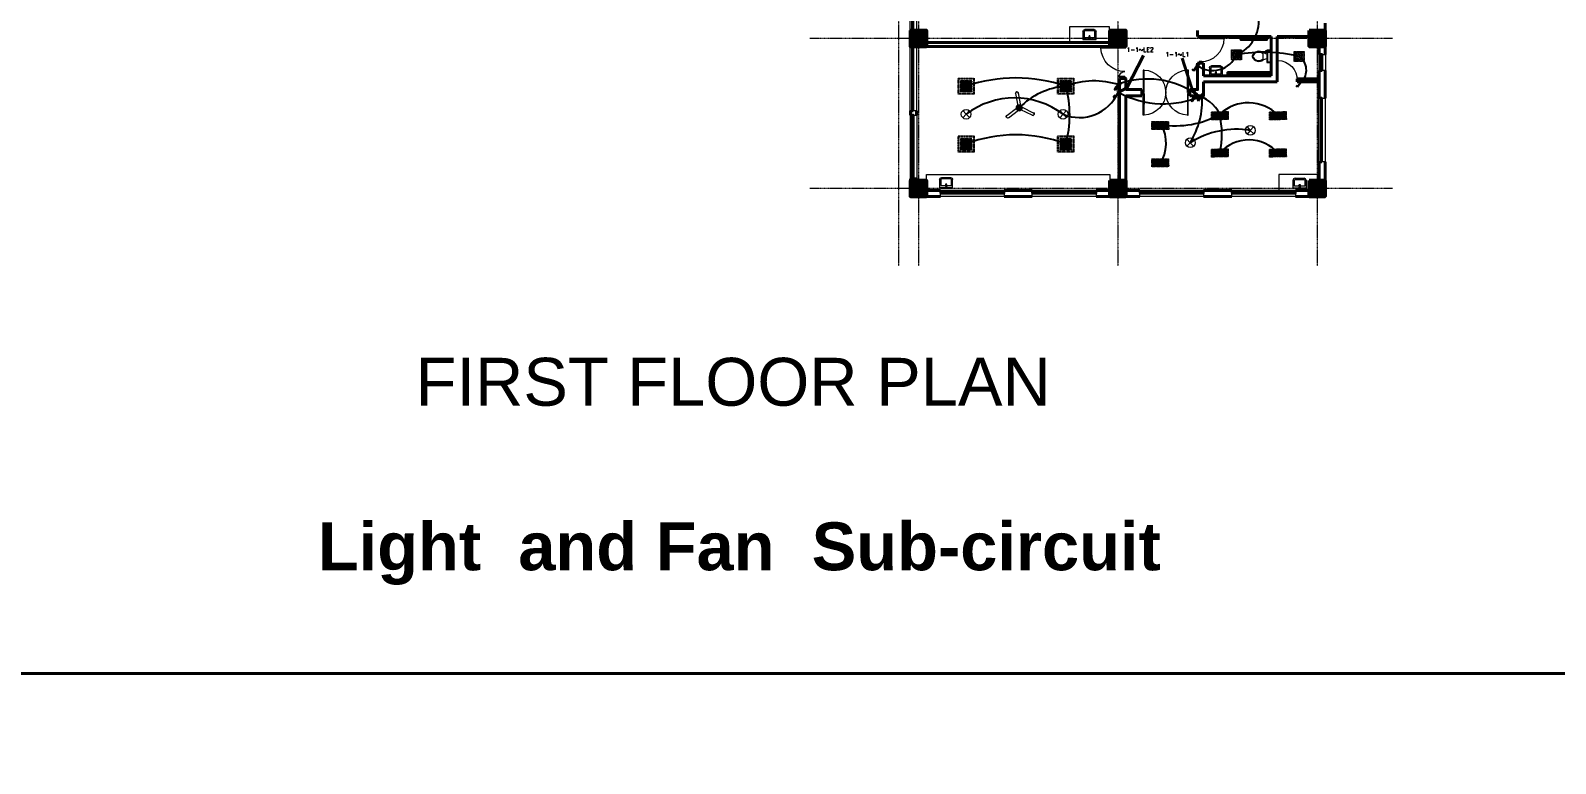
# Model space of a CAD drawing. Header units: millimetres. Extents: x 2399484 to 3337895, y 3598750 to 3969149.
# Drawn here: x 2496844 to 2554203, y 3854685 to 3882246 of the extents above; entities that cross this region are included whole.
import ezdxf

# ---------------------------------------------------------------- set-up
doc = ezdxf.new("R2010")
doc.units = ezdxf.units.MM
doc.header["$MEASUREMENT"] = 0
doc.linetypes.add('CENTER', pattern=[2, 1.25, -0.25, 0.25, -0.25])
doc.linetypes.add('DASHED', pattern=[0.75, 0.5, -0.25])
for name, color, linetype, lineweight in [('0newfurnture', 30, 'Continuous', 15), ('48fan', 4, 'Continuous', 13), ('centreline', 52, 'CENTER', 5), ('Column-0.5', 14, 'Continuous', 50), ('conduit Light & fan City', 30, 'Continuous', 5), ('door', 41, 'Continuous', 5), ('Door Opening-0.09', 253, 'Continuous', 9), ('Furniture Hospital-0.09', 44, 'Continuous', 9), ('Hatch', 9, 'Continuous', 9), ('hidden lines', 205, 'DASHED', 5), ('Sill Level', 140, 'Continuous', 20), ('Switches', 173, 'Continuous', 15), ('TXT', 7, 'Continuous', 25), ('wall 0.4', 7, 'Continuous', 40), ('WINDOW', 152, 'Continuous', 30), ('Windows Plan', 152, 'Continuous', 35)]:
    doc.layers.add(name, color=color, linetype=linetype, lineweight=lineweight)
for name, color, linetype in [('1 x 4 recessed', 80, 'CENTER'), ('2 x 11 recessed', 60, 'CENTER'), ('ceilling fan', 3, 'Continuous'), ('emergencylight', 1, 'Continuous'), ('thrtywpanel', 7, 'Continuous'), ('wire powered ups', 3, 'Continuous'), ('Wires', 1, 'Continuous')]:
    doc.layers.add(name, color=color, linetype=linetype)
doc.styles.add('ARIAL', font='arial.ttf')
doc.styles.add('romans', font='romans.shx')
doc.styles.get("Standard").update_dxf_attribs({"font": 'arial.ttf'})
doc.dimstyles.get("Standard").update_dxf_attribs({"dimtxt": 500, "dimasz": 100, "dimexe": 100, "dimexo": 200, "dimgap": 0.09, "dimtad": 0, "dimtoh": 1, "dimdec": 0, "dimzin": 0, "dimdsep": 46, "dimtxsty": 'Standard', "dimblk": 'DOT', "dimcen": 0, "dimclrd": 256, "dimclre": 256, "dimclrt": 256, "dimadec": 0, "dimazin": 0, "dimtfac": 1, "dimtdec": 0, "dimtofl": 0, "dimtmove": 0, "dimatfit": 3, "dimfxl": 1, "dimtolj": 1, "dimtzin": 0, "dimlwd": -1, "dimlwe": -1, "dimarcsym": 1})

# ---------------------------------------------------------------- blocks, each defined once
blk = doc.blocks.new('2ft column')
at = {"layer": 'Hatch', "ltscale": 5}
h = blk.add_hatch(color=256, dxfattribs=at)
h.dxf.hatch_style = 1
h.paths.add_polyline_path([(2207385, 4176559), (2207985, 4176559), (2207985, 4175959), (2207385, 4175959)])
at = {"layer": 'Column-0.5', "ltscale": 5}
blk.add_lwpolyline([(2207385, 4176559), (2207985, 4176559), (2207985, 4175959), (2207385, 4175959)], close=True, dxfattribs=at)
at = {"layer": 'Defpoints', "ltscale": 5}
for points in [[(2207985, 4176559), (2207385, 4175959)], [(2207985, 4175959), (2207385, 4176559)]]:
    blk.add_lwpolyline(points, dxfattribs=at)
blk = doc.blocks.new('main grid')
at = {"layer": 'centreline', "ltscale": 5}
for p, q in [((2518911, 4018930), (2518911, 3987284)), ((2526411, 4018930), (2526411, 3987284)), ((2533911, 4018930), (2533911, 3991299)), ((2541411, 4018930), (2541411, 3976624)), ((2542161, 4018930), (2542161, 3976624)), ((2549661, 4018930), (2549661, 3976624)), ((2557161, 4018930), (2557161, 3976624)), ((2559988, 4011172), (2515645, 4011172)), ((2559988, 4003672), (2515645, 4003672)), ((2559388, 3996172), (2515045, 3996172)), ((2559988, 3996172), (2515645, 3996172)), ((2559988, 3991172), (2538074, 3991172)), ((2533911, 3989164), (2515100, 3989164)), ((2559988, 3985172), (2538074, 3985172)), ((2559988, 3979531), (2538074, 3979531))]:
    blk.add_line(p, q, dxfattribs=at)
blk.add_lwpolyline([(2510725, 3995097), (2521316, 3987284)], dxfattribs=at)
at = {"layer": 'Hatch'}
for p in [(311226, -165087), (318726, -165087), (326226, -165087), (333726, -165087), (311226, -172587), (318726, -172587), (326226, -172587), (333726, -172587), (311226, -180087), (318726, -180087), (326226, -180087), (333726, -180087), (305895, -183187), (311226, -183187), (318726, -183187), (326226, -183187), (333726, -183187), (334476, -185087), (341976, -185087), (349476, -185087), (311226, -187095), (318801, -187095), (334476, -191087), (341976, -191087), (349476, -191087), (334476, -196728), (341976, -196728), (349476, -196728)]:
    blk.add_blockref('2ft column', p, dxfattribs=at)
at = {"layer": 'Hatch', "xscale": -1}
for p in [(4749846, -165087), (4757346, -165087), (4764846, -165087), (4749846, -172587), (4757346, -172587), (4764846, -172587), (4749846, -180087), (4757346, -180087), (4764846, -180087)]:
    blk.add_blockref('2ft column', p, dxfattribs=at)
blk = doc.blocks.new('MAIN DOOR')
at = {"layer": 'door', "ltscale": 1000}
for points in [[(2313.5, 188.5), (2347.4, 188.5), (2347.4, 187.3), (2313.5, 187.3)], [(2381.3, 188.5), (2348.9, 188.5), (2348.9, 187.3), (2381.3, 187.3)]]:
    blk.add_lwpolyline(points, close=True, dxfattribs=at)
for points in [[(2346.1, 190.6), (2346.1, 188.5)], [(2348.9, 188.1), (2347.4, 188.1), (2347.4, 188.5), (2346.1, 188.5), (2346.1, 190.6), (2350.2, 190.6)], [(2347.4, 188.1), (2348.9, 188.1), (2348.9, 188.5), (2350.2, 188.5), (2350.2, 190.6), (2346.1, 190.6)], [(2350.2, 190.6), (2350.2, 188.5)], [(2313.4, 120.7), (2347.3, 120.7), (2347.3, 121.9), (2313.4, 121.9), (2313.4, 120.7)], [(2348.8, 121.1), (2347.3, 121.1), (2347.3, 120.7), (2346, 120.7), (2346, 118.6), (2350.1, 118.6)], [(2347.3, 121.1), (2348.8, 121.1), (2348.8, 120.7), (2350.1, 120.7), (2350.1, 118.6), (2346, 118.6)], [(2346, 118.6), (2346, 120.7)], [(2381.3, 120.7), (2348.8, 120.7), (2348.8, 121.9), (2381.3, 121.9), (2381.3, 120.7)], [(2350.1, 118.6), (2350.1, 120.7)]]:
    blk.add_lwpolyline(points, dxfattribs=at)
at = {"layer": 'Door Opening-0.09', "ltscale": 1000}
for centre, start, end in [((2347.4, 188.5), 182.1168, 357.8826), ((2347.3, 120.7), 2.1167, 177.8826)]:
    blk.add_arc(centre, 33.9, start, end, dxfattribs=at)
at = {"layer": 'WINDOW', "ltscale": 5}
blk.add_line((2350.1, 190.6), (2350.1, 190.6), dxfattribs=at)
blk = doc.blocks.new("door 5'")
at = {"layer": 'door', "ltscale": 1000}
for points in [[(2177525, 4317078), (2177525, 4317062), (2177516, 4317062), (2177516, 4317020), (2177473, 4317020), (2177474, 4317105)], [(2177525, 4317062), (2177525, 4317105), (2177474, 4317105), (2177473, 4317020)], [(2177473, 4317020), (2177516, 4317020)], [(2177474, 4317105), (2177516, 4317105)], [(2178697, 4316120), (2178697, 4317060), (2178671, 4317060), (2178671, 4316120), (2178697, 4316120)], [(2178689, 4317076), (2178689, 4317060), (2178697, 4317060), (2178697, 4317018), (2178740, 4317018), (2178740, 4317104)], [(2178689, 4317060), (2178689, 4317104), (2178740, 4317104), (2178740, 4317018)], [(2178740, 4317018), (2178697, 4317018)]]:
    blk.add_lwpolyline(points, dxfattribs=at)
blk.add_lwpolyline([(2177516, 4316839), (2177516, 4317062), (2177543, 4317062), (2177543, 4316839)], close=True, dxfattribs=at)
at = {"layer": 'Door Opening-0.09', "ltscale": 1000}
for centre, radius, start, end in [((2177516, 4317062), 224, 276.6944, 2.34403), ((2178697, 4317076), 957, 180.34163, 268.42442)]:
    blk.add_arc(centre, radius, start, end, dxfattribs=at)
at = {"layer": 'WINDOW', "ltscale": 5}
blk.add_line((2177474, 4317104), (2177474, 4317104), dxfattribs=at)
blk = doc.blocks.new('TAP')
at = {"layer": 'Furniture Hospital-0.09', "linetype": 'Continuous'}
for p, q in [((0, 38), (0, -38)), ((5, 38), (0, 38)), ((5, 38), (5, -38)), ((30, 25), (5, 25)), ((30, 0), (5, 0)), ((30, 25), (30, -25)), ((56, 16), (30, 16)), ((51, 7), (48, 8)), ((59, 19), (57, 22)), ((73, 24), (73, 27)), ((88, 20), (89, 22)), ((97, 15), (125, 12)), ((97, 8), (100, 9)), ((5, -38), (0, -38)), ((30, -25), (5, -25)), ((56, -16), (30, -16)), ((51, -8), (48, -9)), ((60, -20), (58, -22)), ((74, -24), (74, -27)), ((88, -19), (90, -22)), ((97, -7), (100, -8)), ((97, -15), (125, -12))]:
    blk.add_line(p, q, dxfattribs=at)
for radius in [21.2, 19.7]:
    blk.add_circle((74, 0), radius, dxfattribs=at)
for centre, radius, start, end in [((74, 0), 27.2, 163.05119, 199.05119), ((74, 0), 24.2, 127.05119, 163.05119), ((74, 0), 27.2, 91.05119, 127.05119), ((74, 0), 24.2, 55.05119, 91.05119), ((74, 0), 27.2, 19.05119, 55.05119), ((74, 0), 24.2, 343.05119, 19.05119), ((95, 0), 32.6, 337.45001, 22.54999), ((74, 0), 24.2, 199.05119, 235.05119), ((74, 0), 27.2, 235.05119, 271.05119), ((74, 0), 24.2, 271.05119, 307.05119), ((74, 0), 27.2, 307.05119, 343.05119)]:
    blk.add_arc(centre, radius, start, end, dxfattribs=at)
blk = doc.blocks.new('bazin')
at = {"layer": '0newfurnture', "ltscale": 5}
for p, q in [((2434577, 4011590), (2435069, 4011590)), ((2434577, 4011295), (2434577, 4011590)), ((2434626, 4011295), (2434626, 4011516)), ((2434626, 4011516), (2434799, 4011516)), ((2434996, 4011270), (2434651, 4011270)), ((2434996, 4011221), (2434651, 4011221)), ((2434847, 4011516), (2435020, 4011516)), ((2435020, 4011516), (2435020, 4011295)), ((2435069, 4011590), (2435069, 4011295))]:
    blk.add_line(p, q, dxfattribs=at)
blk.add_circle((2434823, 4011477), 25.6, dxfattribs=at)
for centre, radius, start, end in [((2434651, 4011295), 73.8, 180, 270), ((2434651, 4011295), 24.6, 180, 270), ((2434996, 4011295), 73.8, 270, 0), ((2434996, 4011295), 24.6, 270, 0)]:
    blk.add_arc(centre, radius, start, end, dxfattribs=at)
at = {"layer": '0newfurnture', "ltscale": 5, "xscale": 0.9842520018725999, "yscale": 0.9842520018725999, "zscale": 0.9842520018725999, "rotation": 270}
blk.add_blockref('TAP', (2434823, 4011590), dxfattribs=at)
blk = doc.blocks.new('d1')
at = {"layer": 'door'}
for p, q in [((2442.7, 10746.2), (2408.3, 10746.2)), ((2408.3, 10746.2), (2408.3, 10745.7)), ((2442.7, 10745.7), (2408.3, 10745.7))]:
    blk.add_line(p, q, dxfattribs=at)
at = {"layer": 'door', "ltscale": 80}
for points in [[(2445, 10779.7), (2445, 10782), (2444.6, 10782), (2444.6, 10782.4), (2441.8, 10782.4), (2441.8, 10782), (2441.4, 10782), (2441.4, 10780.1), (2442.7, 10780.1), (2442.7, 10779.7)], [(2445, 10746.2), (2445, 10743.9), (2444.6, 10743.9), (2444.6, 10743.4), (2441.8, 10743.4), (2441.8, 10743.9), (2441.4, 10743.9), (2441.4, 10745.7), (2442.7, 10745.7), (2442.7, 10746.2)]]:
    blk.add_lwpolyline(points, close=True, dxfattribs=at)
at = {"layer": 'Door Opening-0.09', "ltscale": 80}
blk.add_arc((2442.7, 10745.7), 34.4, 90, 179.274, dxfattribs=at)
at = {"layer": 'hidden lines'}
for centre, radius, start, end in [((2441.6, 10791.4), 9.82, 268.3986, 287.3158), ((2441.4, 10784.8), 4.22, 269.7899, 318.9675), ((2444.3, 10781.3), 2.81, 166.4652, 205.1802), ((2445, 10781.7), 2.48, 162.4671, 233.2418), ((2441.6, 10782), 3, 308.4681, 358.9527), ((2445.5, 10782.1), 1.81, 168.6475, 255.2319), ((2441.4, 10741.1), 4.22, 41.0325, 90.2101), ((2441.6, 10734.5), 9.82, 72.6842, 91.6014), ((2444.3, 10744.5), 2.81, 154.8198, 193.5348), ((2445, 10744.2), 2.48, 126.7582, 197.5329), ((2441.6, 10743.8), 3, 1.0473, 51.5319), ((2445.5, 10743.8), 1.81, 104.7681, 191.3525)]:
    blk.add_arc(centre, radius, start, end, dxfattribs=at)
blk = doc.blocks.new('Toilet - top')
at = {"layer": 'Furniture Hospital-0.09'}
for p, q in [((-10, -8.5), (-8, -8.5)), ((-10, -9.5), (-10, -8.5)), ((-7, -9.5), (-10, -9.5)), ((-8, -8.5), (-8, -8)), ((-7, -8), (-7, -9.5)), ((-4, -8), (-6, -14)), ((4, -14), (-4, -14)), ((4, -8), (6, -14)), ((9.5, -6), (9.5, -2))]:
    blk.add_line(p, q, dxfattribs=at)
blk.add_lwpolyline([(10.5, -8), (10.5, 0), (-10.5, 0), (-10.5, -8)], close=True, dxfattribs=at)
for points in [[(-9.5, -2), (-9.5, -6)], [(8.5, -1), (-8.5, -1)], [(-8.5, -7), (8.5, -7)]]:
    blk.add_lwpolyline(points, dxfattribs=at)
for centre, radius, start, end in [((-8.6, -1.9), 0.884, 81.8699, 188.1301), ((-8.6, -6.1), 0.884, 171.8699, 278.1301), ((3.5, -21.6), 12.2, 141.4691, 247.9714), ((4.2, -21.8), 11.3, 136.3677, 238.9468), ((-3.5, -21.6), 12.2, 292.0284, 38.5307), ((-4.2, -21.8), 11.3, 301.053, 43.6321), ((8.6, -1.9), 0.884, 351.8699, 98.1301), ((8.6, -6.1), 0.884, 261.8699, 8.1301), ((0, -27.9), 4, 245.7318, 294.2682), ((0, -29), 4, 254.8605, 285.1395)]:
    blk.add_arc(centre, radius, start, end, dxfattribs=at)
blk = doc.blocks.new('26 door')
at = {"layer": 'door'}
blk.add_line((42654.7, -717.8), (42654.7, -716.7), dxfattribs=at)
at = {"layer": 'door', "ltscale": 5}
blk.add_lwpolyline([(42654.7, -716.7), (42684.7, -716.7), (42684.7, -717.8), (42654.7, -717.8)], dxfattribs=at)
at = {"layer": 'Door Opening-0.09'}
blk.add_arc((42654.8, -717.8), 30, 2.1358, 90.1794, dxfattribs=at)
blk = doc.blocks.new('w1')
at = {"layer": 'Sill Level'}
blk.add_lwpolyline([(2460641, 3827503), (2460641, 3825103), (2460401, 3825103), (2460401, 3827503)], close=True, dxfattribs=at)
at = {"layer": 'Windows Plan'}
blk.add_lwpolyline([(2460521, 3825103), (2460521, 3827503), (2460473, 3827503), (2460473, 3825103)], close=True, dxfattribs=at)
blk = doc.blocks.new('v2')
at = {"layer": 'Sill Level'}
blk.add_lwpolyline([(2448277, 3818910), (2448877, 3818910), (2448877, 3818670), (2448277, 3818670)], close=True, dxfattribs=at)
at = {"layer": 'Windows Plan'}
blk.add_lwpolyline([(2448877, 3818790), (2448277, 3818790), (2448277, 3818743), (2448877, 3818743)], close=True, dxfattribs=at)
blk = doc.blocks.new('36W LED PANEL')
at = {"layer": '2 x 11 recessed', "lineweight": 0, "true_color": 0xffffff, "transparency": 33554664}
h = blk.add_hatch(dxfattribs=at)
h.set_pattern_fill('DOTS', scale=15.2)
h.paths.add_polyline_path([(-213, 213), (213, 213), (213, -213), (-213, -213)])
at = {"layer": '2 x 11 recessed', "lineweight": 0}
for points in [[(-304, 304), (304, 304), (304, -304), (-304, -304)], [(-274, 274), (274, 274), (274, -274), (-274, -274)], [(-213, 213), (213, 213), (213, -213), (-213, -213)]]:
    blk.add_lwpolyline(points, close=True, dxfattribs=at)
blk = doc.blocks.new('2 ft panel')
at = {"layer": '1 x 4 recessed', "lineweight": 0}
h = blk.add_hatch(dxfattribs=at)
h.set_pattern_fill('AR-SAND', color=256, scale=6.25)
h.set_pattern_definition([(37.5, (-417982.219, 97562.351), (-0.39370849, 12.04264856), [0, -9.5, 0, -10.625, 0, -10.15625]), (7.5, (-417982.219, 97562.351), (11.0611044, 17.6384129), [0, -5.125, 0, -8.5625, 0, -3.28125]), (327.5, (-417989.906, 97562.351), (19.46338664, 0.03536908), [0, -3.125, 0, -11.25, 0, -14.6875]), (317.5, (-417989.906, 97562.351), (18.7882913, 5.4854723), [0, -1.5625, 0, -7.375, 0, -8.4375])])
h.paths.add_polyline_path([(287, -125), (287, 125), (-288, 125), (-288, -125)])
at = {"layer": '1 x 4 recessed'}
blk.add_line((287, 125), (287, -125), dxfattribs=at)
at = {"layer": '1 x 4 recessed', "lineweight": 0}
for points in [[(316, -150), (-313, -150), (-313, 150), (316, 150)], [(287, -125), (-288, -125), (-288, 125), (287, 125)], [(316, 150), (316, -150)]]:
    blk.add_lwpolyline(points, dxfattribs=at)
blk = doc.blocks.new('1by1 6w')
at = {"layer": '2 x 11 recessed', "lineweight": 0}
h = blk.add_hatch(dxfattribs=at)
h.set_pattern_fill('AR-SAND', color=256, scale=7.6)
h.set_pattern_definition([(37.5, (-507751.777, 116886.896), (-0.47874952, 14.64386064), [0, -11.552, 0, -12.92, 0, -12.35]), (7.5, (-507751.777, 116886.896), (13.45030296, 21.4483101), [0, -6.232, 0, -10.412, 0, -3.99]), (327.5, (-507761.125, 116886.896), (23.66747815, 0.0430088), [0, -3.8, 0, -13.68, 0, -17.86]), (317.5, (-507761.125, 116886.896), (22.8465622, 6.6703343), [0, -1.9, 0, -8.968, 0, -10.26])])
h.paths.add_polyline_path([(-106, 106), (106, 106), (106, -106), (-106, -106)])
for points in [[(-152, 152), (152, 152), (152, -152), (-152, -152)], [(-137, 137), (137, 137), (137, -137), (-137, -137)], [(-106, 106), (106, 106), (106, -106), (-106, -106)]]:
    blk.add_lwpolyline(points, close=True, dxfattribs=at)
blk = doc.blocks.new('4 WAY')
at = {"layer": 'Switches', "lineweight": 30}
for p, q in [((1.8, 2.1), (6, 8.5)), ((3.6, 4.9), (5.4, 2.9)), ((4.5, 6), (6.3, 4)), ((5.3, 7.3), (7, 5.3)), ((6, 8.5), (7.8, 6.5))]:
    blk.add_line(p, q, dxfattribs=at)
blk.add_circle((1.1, 1.1), 1.13, dxfattribs=at)
blk = doc.blocks.new('6gang switch')
at = {"layer": 'Switches', "lineweight": 30}
for p, q in [((1.7, 2.1), (6.5, 9.2)), ((2.4, 3.2), (4.2, 1.2)), ((3.3, 4.3), (5.1, 2.3)), ((4.1, 5.5), (5.8, 3.5)), ((5, 6.7), (6.7, 4.7)), ((5.7, 7.9), (7.5, 5.9)), ((6.5, 9.2), (8.2, 7.2))]:
    blk.add_line(p, q, dxfattribs=at)
blk.add_circle((1.1, 1.1), 1.13, dxfattribs=at)
blk = doc.blocks.new('1 WAY')
at = {"layer": 'Switches', "lineweight": 30}
for p, q in [((1.8, 2.1), (6, 8.5)), ((6, 8.5), (7.8, 6.5))]:
    blk.add_line(p, q, dxfattribs=at)
blk.add_circle((1.1, 1.1), 1.13, dxfattribs=at)
blk = doc.blocks.new('emergency')
at = {"layer": 'conduit Light & fan City'}
for p, q in [((0, 0), (-124, -135)), ((-122, 136), (0, 0)), ((124, 135), (0, 0)), ((0, 0), (129, -129))]:
    blk.add_line(p, q, dxfattribs=at)
blk.add_circle((0, 0), 183, dxfattribs=at)
blk = doc.blocks.new('2 WAY')
at = {"layer": 'Switches', "lineweight": 30}
for p, q in [((1.8, 2.1), (6, 8.5)), ((5.3, 7.3), (7, 5.3)), ((6, 8.5), (7.8, 6.5))]:
    blk.add_line(p, q, dxfattribs=at)
blk.add_circle((1.1, 1.1), 1.13, dxfattribs=at)
blk = doc.blocks.new('48 inch fan')
at = {"color": 3, "extrusion": (-0.984895, -0.173153, 0)}
for p, q in [((-33, 132, -78), (-33, 132, -76)), ((-33, 132, -78), (-13, 18, -78)), ((-13, 18, -78), (-13, 18, -76))]:
    blk.add_line(p, q, dxfattribs=at)
at = {"color": 3}
for p, q in [((-33, 132, -78), (-33, 132, -76)), ((13, 23, -76), (-13, 18, -76)), ((-7, 136, -78), (-7, 136, -76)), ((14, -18, -76), (26, 7, -76)), ((-116, -71, -76), (-24, -1, -76)), ((-8, -23, -76), (-100, -93, -76)), ((-24, -1, -76), (-8, -23, -76)), ((118, -68, -76), (14, -18, -76)), ((129, -44, -78), (129, -44, -76))]:
    blk.add_line(p, q, dxfattribs=at)
at = {"color": 3, "extrusion": (0.173153, -0.984895, 0)}
for p, q in [((13, 23, -76), (-13, 18, -76)), ((-13, 18, -78), (13, 23, -78)), ((-13, 18, -78), (-13, 18, -76)), ((13, 23, -78), (13, 23, -76))]:
    blk.add_line(p, q, dxfattribs=at)
at = {"color": 3, "extrusion": (0, 0, -1)}
for p, q in [((-13, 18, -78), (13, 23, -78)), ((13, 23, -78), (-7, 136, -78)), ((14, -18, -78), (26, 7, -78)), ((-116, -71, -78), (-24, -1, -78)), ((-8, -23, -78), (-100, -93, -78)), ((-24, -1, -78), (-8, -23, -78)), ((118, -68, -78), (14, -18, -78))]:
    blk.add_line(p, q, dxfattribs=at)
at = {"color": 3, "extrusion": (0.984895, 0.173153, 0)}
for p, q in [((-7, 136, -78), (-7, 136, -76)), ((13, 23, -78), (13, 23, -76))]:
    blk.add_line(p, q, dxfattribs=at)
at = {"color": 3, "extrusion": (-0.900152, 0.435576, 0)}
for p, q in [((14, -18, -76), (26, 7, -76)), ((14, -18, -78), (26, 7, -78)), ((26, 7, -78), (26, 7, -76)), ((14, -18, -78), (14, -18, -76))]:
    blk.add_line(p, q, dxfattribs=at)
at = {"color": 3, "extrusion": (0.435576, 0.900152, 0)}
for p, q in [((26, 7, -78), (26, 7, -76)), ((26, 7, -78), (129, -44, -78)), ((129, -44, -78), (129, -44, -76))]:
    blk.add_line(p, q, dxfattribs=at)
at = {"color": 3, "extrusion": (-0.602909, 0.79781, 0)}
for p, q in [((-116, -71, -76), (-24, -1, -76)), ((-116, -71, -78), (-24, -1, -78)), ((-24, -1, -78), (-24, -1, -76))]:
    blk.add_line(p, q, dxfattribs=at)
at = {"color": 3, "extrusion": (0.602909, -0.79781, 0)}
for p, q in [((-8, -23, -76), (-100, -93, -76)), ((-8, -23, -78), (-100, -93, -78)), ((-98, -90, -2), (-98, -90, 0)), ((-8, -23, -78), (-8, -23, -76))]:
    blk.add_line(p, q, dxfattribs=at)
at = {"color": 3, "extrusion": (0.79781, 0.602909, 0)}
for p, q in [((-24, -1, -76), (-8, -23, -76)), ((-24, -1, -78), (-24, -1, -76)), ((-24, -1, -78), (-8, -23, -78)), ((-8, -23, -78), (-8, -23, -76))]:
    blk.add_line(p, q, dxfattribs=at)
at = {"color": 3, "extrusion": (-0.435576, -0.900152, 0)}
for p, q in [((118, -68, -76), (14, -18, -76)), ((14, -18, -78), (14, -18, -76)), ((118, -68, -78), (14, -18, -78))]:
    blk.add_line(p, q, dxfattribs=at)
at = {"color": 3}
for centre, radius in [((0, 0, -71), 26.7), ((0, 0, -81), 26.7), ((0, 0), 6.78)]:
    blk.add_circle(centre, radius, dxfattribs=at)
at = {"color": 3, "extrusion": (0, 0, -1)}
for centre, radius in [((0, 0, 81), 26.7), ((0, 0, 71), 26.7), ((0, 0, 81), 6.78), ((0, 0, 81), 6.78)]:
    blk.add_circle(centre, radius, dxfattribs=at)
at = {"color": 3, "extrusion": (-0.024462, -1e-16, 0.999701)}
for centre, radius in [((-1, 0, 16), 16.3), ((-1, 0, 16), 14.5), ((-1, 0, 16), 14.5), ((-1, 0, -6), 8.13)]:
    blk.add_circle(centre, radius, dxfattribs=at)
at = {"color": 3, "extrusion": (0.024462, 1e-16, -0.999701)}
for centre, radius in [((1, 0, -16), 16.3), ((0, 0, 0), 10.2), ((1, 0, 0), 9.08), ((1, 0, 6), 7.26)]:
    blk.add_circle(centre, radius, dxfattribs=at)
at = {"color": 3, "extrusion": (0.024462, 0, -0.999701)}
blk.add_circle((1, 0, 0), 6.78, dxfattribs=at)
at = {"color": 3, "extrusion": (0, 0, -1)}
for centre, start, end in [((20, 134, 78), 350.0288, 170.0288), ((20, 134, 76), 350.0288, 170.0288), ((106, -80, 2), 232.9215, 52.9215), ((-124, -56, 76), 115.822, 295.822), ((-124, -56, 78), 115.822, 295.822), ((-124, -56, 78), 115.822, 295.822)]:
    blk.add_arc(centre, 13.6, start, end, dxfattribs=at)
at = {"color": 3}
for centre, start, end in [((-20, 134, -76), 9.9712, 189.9712), ((-20, 134, -78), 9.9712, 189.9712), ((124, -56, -76), 244.178, 64.178)]:
    blk.add_arc(centre, 13.6, start, end, dxfattribs=at)
blk = doc.blocks.new('_Dot')
at = {"color": 0, "linetype": 'ByBlock', "lineweight": -2}
blk.add_line((-0.5, 0), (-1, 0), dxfattribs=at)
at = {"color": 0, "linetype": 'ByBlock', "lineweight": -3, "const_width": 0.5}
blk.add_lwpolyline([(-0.25, 0, 1), (0.25, 0, 1)], format="xyb", close=True, dxfattribs=at)

msp = doc.modelspace()

# ---------------------------------------------------------------- linework, layer by layer
at = {"layer": '0newfurnture', "ltscale": 5}
for points in [[(2535932.7, 3882397.1), (2537421.3, 3882397.1), (2537421.3, 3881797.1), (2535932.7, 3881797.1)], [(2545350.5, 3876836.2), (2543791.7, 3876836.2), (2543791.7, 3876236.2), (2545350.5, 3876236.2)]]:
    msp.add_lwpolyline(points, close=True, dxfattribs=at)
for points in [[(2531067.6, 3876229.7), (2530539.1, 3876229.7), (2530539.1, 3876829.7), (2537439.1, 3876829.7), (2537439.1, 3876229.7), (2536924.6, 3876229.7)], [(2534524.6, 3876229.7), (2533467.6, 3876229.7)]]:
    msp.add_lwpolyline(points, dxfattribs=at)
at = {"layer": 'wall 0.4', "ltscale": 5}
for p, q in [((2540739.1, 3882015.7), (2540738.9, 3882245.7)), ((2545539.1, 3882527.5), (2545539.1, 3881339.1)), ((2543509.1, 3882017.1), (2540739.1, 3882015.7)), ((2543509.1, 3882017.1), (2543509.1, 3880547.2)), ((2543739.1, 3882017.1), (2543739.1, 3880317.2)), ((2543739.1, 3882017.1), (2544939.1, 3882017.1)), ((2545309.1, 3881647.1), (2545309.1, 3881339.1)), ((2540969.1, 3881015.8), (2540739.6, 3881015.7)), ((2540969.1, 3880547.2), (2540969.1, 3881015.8)), ((2543509.1, 3880547.2), (2540969.1, 3880547.2)), ((2543739.1, 3880427.2), (2543767.9, 3880427.2)), ((2544486.8, 3880427.2), (2544486.8, 3880317.2)), ((2544486.8, 3880427.2), (2545309.1, 3880427.2)), ((2545309.1, 3880739.1), (2545309.1, 3879706.5)), ((2545539.1, 3880739.1), (2545539.1, 3879706.5)), ((2543739.1, 3880317.2), (2540969.1, 3880317.2)), ((2544486.8, 3880317.2), (2545309.1, 3880317.2)), ((2529939.1, 3879225.8), (2529939.1, 3879066.4)), ((2530169.1, 3879225.8), (2530169.1, 3879066.4)), ((2545309.1, 3877306.5), (2545309.1, 3876606.2)), ((2545539.1, 3877306.5), (2545539.1, 3876606.2)), ((2531067.6, 3876236.2), (2530539.1, 3876236.2)), ((2531067.6, 3876006.2), (2530539.1, 3876006.2)), ((2534524.6, 3876236.2), (2533467.6, 3876236.2)), ((2534524.6, 3876006.2), (2533467.6, 3876006.2)), ((2537439.1, 3876236.2), (2536924.6, 3876236.2)), ((2537439.1, 3876006.2), (2536924.6, 3876006.2)), ((2538567.6, 3876236.2), (2538039.1, 3876236.2)), ((2538567.6, 3876006.2), (2538039.1, 3876006.2)), ((2542024.6, 3876236.2), (2540967.6, 3876236.2)), ((2542024.6, 3876006.2), (2540967.6, 3876006.2)), ((2544939.1, 3876236.2), (2544424.6, 3876236.2)), ((2544939.1, 3876006.2), (2544424.6, 3876006.2))]:
    msp.add_line(p, q, dxfattribs=at)
for points in [[(2419644.4, 3929110.9), (2617704.9, 3929110.9), (2617775.6, 3858072), (2419715.1, 3858072)], [(2530169.1, 3881625.8), (2529939.1, 3881625.8), (2529939.1, 3881647.1), (2530169.1, 3881647.1)], [(2542416.6, 3881902.8), (2542372.6, 3881902.8), (2542372.6, 3882017.1), (2542416.6, 3882017.1)], [(2542375.8, 3881951.8), (2543338.7, 3881951.8), (2543338.7, 3881902.8), (2542375.8, 3881902.8)], [(2543297.9, 3881902.8), (2543341.9, 3881902.8), (2543341.9, 3882017.1), (2543297.9, 3882017.1)], [(2541917.6, 3880661.5), (2541873.5, 3880661.5), (2541873.5, 3880547.2), (2541917.6, 3880547.2)], [(2541873.5, 3880612.4), (2543442.2, 3880612.4), (2543442.2, 3880661.5), (2541873.5, 3880661.5)], [(2543401.4, 3880661.5), (2543445.4, 3880661.5), (2543445.4, 3880547.2), (2543401.4, 3880547.2)], [(2529939.1, 3876666.4), (2530180.2, 3876666.4), (2530180.2, 3876606.2), (2529939.1, 3876606.2)], [(2419715.1, 3858072), (2617775.6, 3858072), (2617775.6, 3786495), (2419715.1, 3786495)]]:
    msp.add_lwpolyline(points, close=True, dxfattribs=at)
for points in [[(2530539.1, 3881797.1), (2537439.1, 3881797.1)], [(2530539.1, 3881647.1), (2537439.1, 3881647.1)], [(2540739.6, 3881015.7), (2540739.6, 3880025.1), (2540443.2, 3880025.1)], [(2540969.1, 3881015.8), (2540969.1, 3880547.2)], [(2537809.1, 3876236.2), (2537809.1, 3880447.1)], [(2538040.6, 3880447.1), (2537809.1, 3880447.1)], [(2538039.1, 3880025.1), (2538039.1, 3880447.1)], [(2538643.2, 3880025.1), (2538039.1, 3880025.1)], [(2538643.2, 3879796.6), (2538643.2, 3880026.6)], [(2540969.1, 3880317.2), (2540969.1, 3879795.1), (2540443.2, 3879795.1)], [(2540443.2, 3879795.1), (2540443.2, 3880025.1)], [(2538039.1, 3876236.2), (2538039.1, 3879795.1)], [(2538643.2, 3879795.1), (2538039.1, 3879795.1)]]:
    msp.add_lwpolyline(points, dxfattribs=at)
at = {"layer": 'wire powered ups', "ltscale": 5}
for centre, radius, start, end in [((2536297.3, 3880568.7), 1594.7, 247.251415, 335.99946), ((2539461.4, 3883047.6), 3557.3, 241.67936, 294.045106), ((2533858, 3876691.9), 3018.5, 52.855812, 127.144188), ((2537838.8, 3879631.2), 3076.6, 328.584148, 3.127537), ((2542202.9, 3875278.9), 3252.2, 80.778716, 122.313672)]:
    msp.add_arc(centre, radius, start, end, dxfattribs=at)
at = {"layer": 'Wires', "ltscale": 5}
for centre, radius, start, end in [((2541679.9, 3882593), 1364.7, 292.579547, 5.486329), ((2541313.8, 3881702.9), 963.9, 233.432867, 337.429206), ((2543244.7, 3875775.5), 5654, 76.525096, 100.606835), ((2544205.1, 3880757.3), 628, 315.508329, 55.348872), ((2533908.7, 3874633.4), 5828, 71.250262, 108.749738), ((2538860.4, 3877244.8), 3176.8, 54.478453, 110.002489), ((2536002.4, 3877392.7, 355.7), 2768.2, 94.566232, 135.346267), ((2536851.5, 3877331.6), 3016.5, 71.884756, 110.766062), ((2531875.2, 3879064.8), 4055.3, 344.446448, 15.553552), ((2540314.6, 3878464), 1412.1, 26.862066, 75.389431), ((2542650.9, 3877952.7), 1574.7, 44.521129, 133.126569), ((2538096.4, 3878009.6), 1458.3, 327.58774, 28.661499), ((2539921.6, 3882002), 3337.8, 260.591646, 299.679421), ((2538111, 3878360.5), 3541.8, 348.41596, 12.084833), ((2533908.7, 3873083.7), 5240, 69.052776, 110.947224), ((2542668, 3876662.1), 1468.6, 41.245783, 137.763792)]:
    msp.add_arc(centre, radius, start, end, dxfattribs=at)

# ---------------------------------------------------------------- block references
at = {"layer": '0newfurnture', "xscale": -1, "rotation": 180}
for p in [(101852.6, 7893500.7), (106608.8, 7892137.4), (96458.9, 7887933.2)]:
    msp.add_blockref('bazin', p, dxfattribs=at)
at = {"layer": '0newfurnture', "rotation": 180}
msp.add_blockref('bazin', (4979401.2, 7887909.6), dxfattribs=at)
at = {"layer": '1 x 4 recessed', "xscale": 1.232584708463633, "yscale": 1.232584708463633, "zscale": 1.232584708463633}
for p in [(2542203.9, 3881332.9), (2544562.2, 3881273.9)]:
    msp.add_blockref('1by1 6w', p, dxfattribs=at)
at = {"layer": '1 x 4 recessed', "rotation": 0.4480127828097937}
for p in [(2539336.5, 3878675.7), (2541576.1, 3879042.7), (2543762.2, 3879042.7), (2541576.1, 3877641), (2543762.2, 3877641), (2539336.5, 3877274)]:
    msp.add_blockref('2 ft panel', p, dxfattribs=at)
at = {"layer": '48fan', "xscale": 4.079775000000025, "yscale": 4.079775000000025, "zscale": 4.079775000000025, "rotation": 0.08050573568567779}
msp.add_blockref('48 inch fan', (2534033.8, 3879334.5, 290.3), dxfattribs=at)
at = {"layer": 'ceilling fan', "lineweight": -3, "xscale": 31.30765159497629, "yscale": 31.30765159497629, "zscale": 31.30765159497629}
for name, p, rotation in [('1 WAY', (2540784.7, 3880997.9), 180), ('1 WAY', (2544688.4, 3880387.8), 180), ('2 WAY', (2537809, 3879986.7), 180.0153879963838), ('4 WAY', (2537844.4, 3880265.3), 180), ('2 WAY', (2540965.8, 3879865.7), 180.0153879963838)]:
    msp.add_blockref(name, p, dxfattribs=dict(at, rotation=rotation))
at = {"layer": 'conduit Light & fan City', "xscale": 31.30765159497629, "yscale": 31.30765159497629, "zscale": 31.30765159497629, "rotation": 180}
msp.add_blockref('6gang switch', (2540741.4, 3879865.7), dxfattribs=at)
at = {"layer": 'door'}
for name, p, xscale, yscale, zscale, rotation in [("door 5'", (-1551732.7, 1817276.7), -0.9473750180788149, 0.9473750180788149, 0.9473750180788149, 270.0040133245631), ('26 door', (2561684.8, 2814001.8), -25, 25, 25, 270)]:
    msp.add_blockref(name, p, dxfattribs=dict(at, xscale=xscale, yscale=yscale, zscale=zscale, rotation=rotation))
at = {"layer": 'Door Opening-0.09', "xscale": -24.99999476308163, "yscale": 24.99999476308163, "zscale": 24.99999476308163, "rotation": 89.95085157849962}
msp.add_blockref('MAIN DOOR', (2543458.5, 3938593.4), dxfattribs=at)
at = {"layer": 'emergencylight'}
for p in [(2532035.3, 3879098), (2535680.6, 3879098), (2542724.1, 3878489.1), (2540464.4, 3878027.5)]:
    msp.add_blockref('emergency', p, dxfattribs=at)
at = {"layer": 'Furniture Hospital-0.09', "xscale": 21.93575057202424, "yscale": 21.93575057202424, "zscale": 21.93575057202424, "rotation": 270}
msp.add_blockref('Toilet - top', (2543520, 3881274.2), dxfattribs=at)
at = {"layer": 'thrtywpanel'}
for p in [(2532035.3, 3880152.1), (2535782, 3880152.1), (2532035.3, 3877977.4), (2535782, 3877977.4)]:
    msp.add_blockref('36W LED PANEL', p, dxfattribs=at)
at = {"layer": 'wall 0.4'}
for name, p in [('main grid', (-11921.7, -103224.7)), ('w1', (69528, 57137.1)), ('w1', (69528, 54122.9)), ('w1', (84898, 52203.6)), ('w1', (69538, 51563.5))]:
    msp.add_blockref(name, p, dxfattribs=at)
at = {"layer": 'wall 0.4', "ltscale": 5, "xscale": 25.64102998076803, "yscale": 25.64102998076803, "zscale": 25.64102998076803, "rotation": 180.033335114651}
msp.add_blockref('d1', (2603334.7, 4157524.8), dxfattribs=at)
at = {"layer": 'wall 0.4', "rotation": 270}
for name, p in [('v2', (-1273361.4, 6329615.7)), ('w1', (-1294035.3, 6336647.2)), ('w1', (-1290578.3, 6336647.2)), ('w1', (-1286535.3, 6336647.2)), ('w1', (-1283078.3, 6336647.2))]:
    msp.add_blockref(name, p, dxfattribs=at)

# ---------------------------------------------------------------- texts
at = {"layer": 'TXT', "color": 244, "ltscale": 20, "true_color": 0x991b1e, "insert": (2511329.9, 3869025.5), "char_height": 2100, "width": 102139.87, "attachment_point": 4, "rotation": 0.000195, "style": 'ARIAL'}
msp.add_mtext('{\\H0.85714x;FIRST FLOOR PLAN}', dxfattribs=at)
at = {"layer": 'TXT', "color": 7, "ltscale": 20, "true_color": 0xffffff, "insert": (2507650.6, 3862573.9), "char_height": 2100, "width": 102139.87, "attachment_point": 4, "rotation": 0.000195, "style": 'ARIAL'}
msp.add_mtext('{\\fArial|b1|i0|c0|p34;\\H0.85714x;Light  and Fan  Sub-circuit}', dxfattribs=at)
at = {"layer": 'wall 0.4', "color": 5, "ltscale": 5, "style": 'romans'}
for s, p in [('1-1~LE2', (2538071.3, 3881448.7)), ('1-1~L1', (2539534.7, 3881270.7))]:
    msp.add_text(s, height=162.3, dxfattribs=at).set_placement(p)

# ---------------------------------------------------------------- leaders
at = {"layer": 'wall 0.4', "ltscale": 5}
for points in [[(2538710.3, 3881310), (2538084.5, 3880096.1), (2537751.9, 3879920.7)], [(2540161.3, 3881201.4), (2540513.7, 3880104.7), (2540706.1, 3879830.4)]]:
    msp.add_leader(points, dimstyle='Standard', override={"dimfxl": 500, "dimfxlon": 1}, dxfattribs=at)

doc.saveas('drawing.dxf')
